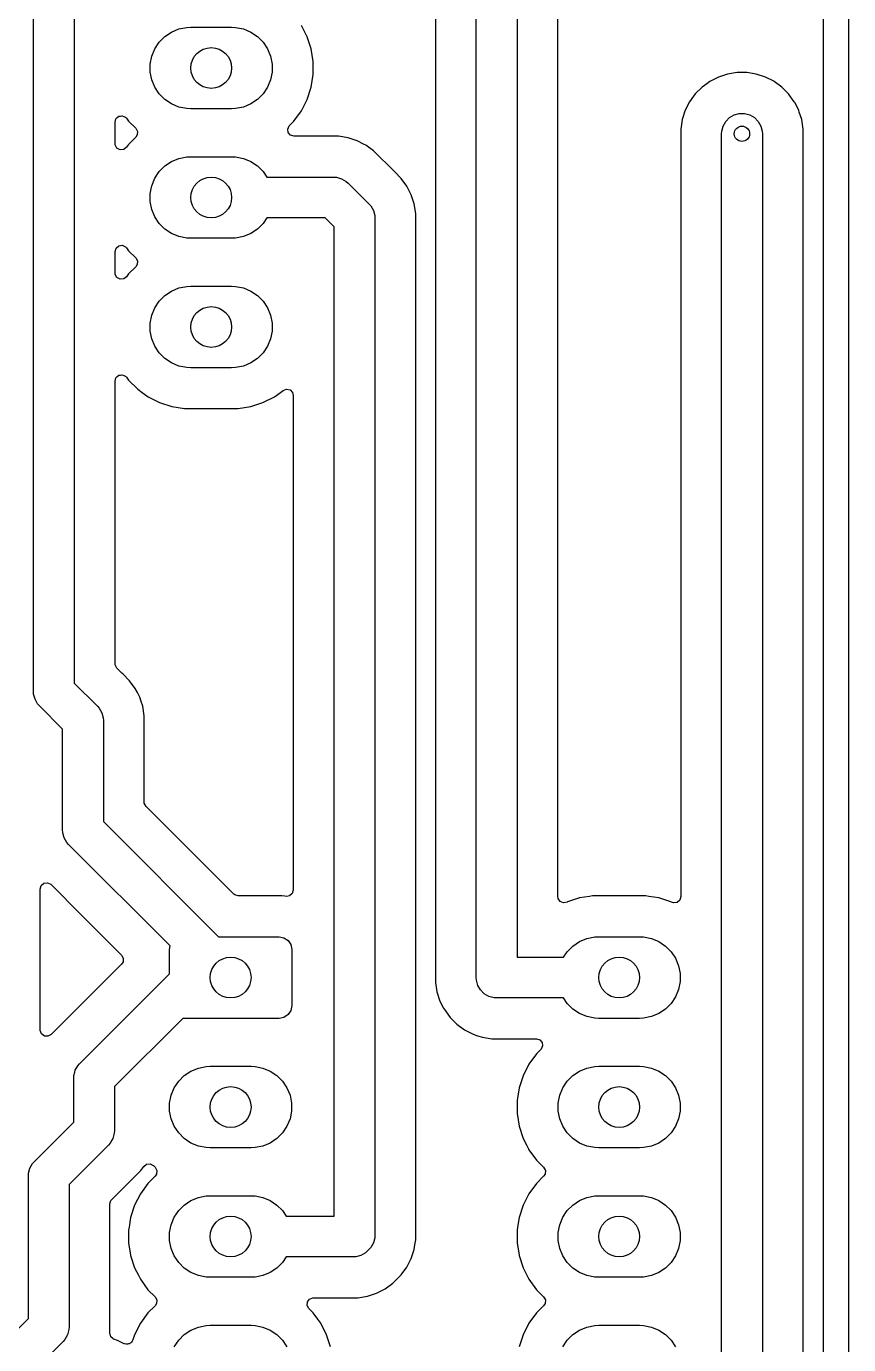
# Model space of a CAD drawing. Extents: x 44.5 to 133, y -119 to -55.5.
# Drawn here: x 116.87 to 133, y -97.66 to -71.8 of the extents above; entities that cross this region are included whole.
import ezdxf

# ---------------------------------------------------------------- set-up
doc = ezdxf.new("R2010")
doc.units = 0
doc.layers.add('BLACK', color=7, linetype='CONTINUOUS')

msp = doc.modelspace()

# ---------------------------------------------------------------- linework, layer by layer
at = {"layer": 'BLACK', "linetype": 'CONTINUOUS'}
for p, q in [((133, -55.5), (133, -119)), ((132.4995, -56.1245), (132.4995, -118.3755)), ((126.4983, -65.6566), (126.4983, -90.06)), ((127.2988, -88.869598), (127.2988, -65.562119)), ((125.6983, -90.46), (125.6983, -65.822286)), ((124.8978, -66.205226), (124.8978, -90.554486)), ((117.0135, -84.8495), (117.0135, -69.134785)), ((117.8135, -69.1134), (117.8135, -84.683814)), ((119.722883, -71.914463), (119.867772, -71.854448)), ((119.867772, -71.854448), (120.021586, -71.823852)), ((120.021586, -71.823852), (120.1, -71.82)), ((120.1, -71.82), (120.9, -71.82)), ((120.9, -71.82), (120.978414, -71.823852)), ((120.978414, -71.823852), (121.132228, -71.854448)), ((121.132228, -71.854448), (121.277117, -71.914463)), ((122.383239, -72.005616), (122.271319, -71.785962)), ((119.394463, -72.242883), (119.481592, -72.112485)), ((119.481592, -72.112485), (119.592485, -72.001592)), ((119.592485, -72.001592), (119.722883, -71.914463)), ((121.277117, -71.914463), (121.407515, -72.001592)), ((121.407515, -72.001592), (121.518408, -72.112485)), ((121.518408, -72.112485), (121.605537, -72.242883)), ((122.383239, -72.005618), (122.383239, -72.005616)), ((122.383241, -72.005621), (122.383239, -72.005618)), ((122.46109, -72.245215), (122.383241, -72.005621)), ((119.303852, -72.541586), (119.334448, -72.387772)), ((119.334448, -72.387772), (119.394463, -72.242883)), ((121.605537, -72.242883), (121.665552, -72.387772)), ((121.665552, -72.387772), (121.696148, -72.541586)), ((122.5005, -72.494038), (122.46109, -72.245215)), ((119.303852, -72.698414), (119.303852, -72.541586)), ((121.696148, -72.541586), (121.696148, -72.698414)), ((122.5005, -72.745962), (122.5005, -72.494038)), ((119.334448, -72.852228), (119.303852, -72.698414)), ((119.394463, -72.997117), (119.334448, -72.852228)), ((121.665552, -72.852228), (121.605537, -72.997117)), ((121.696148, -72.698414), (121.665552, -72.852228)), ((122.46109, -72.994785), (122.5005, -72.745962)), ((130.2789, -72.88394), (130.219619, -72.927011)), ((130.447263, -72.798154), (130.2789, -72.88394)), ((130.626981, -72.739759), (130.447263, -72.798154)), ((130.813614, -72.7102), (130.626981, -72.739759)), ((130.813619, -72.7102), (130.813614, -72.7102)), ((131.002581, -72.7102), (130.813619, -72.7102)), ((131.002586, -72.7102), (131.002581, -72.7102)), ((131.189218, -72.739759), (131.002586, -72.7102)), ((131.368936, -72.798154), (131.189218, -72.739759)), ((131.531123, -72.880793), (131.368936, -72.798154)), ((131.537299, -72.88394), (131.531123, -72.880793)), ((131.690173, -72.99501), (131.537299, -72.88394)), ((119.481592, -73.127515), (119.394463, -72.997117)), ((119.592485, -73.238408), (119.481592, -73.127515)), ((121.518408, -73.127515), (121.407515, -73.238408)), ((121.605537, -72.997117), (121.518408, -73.127515)), ((122.383241, -73.234379), (122.46109, -72.994785)), ((129.959997, -73.17324), (129.88134, -73.2815)), ((129.99241, -73.128627), (129.959997, -73.17324)), ((129.992412, -73.128625), (129.99241, -73.128627)), ((130.126024, -72.995012), (129.992412, -73.128624)), ((129.992412, -73.128624), (129.992412, -73.128625)), ((130.126025, -72.995012), (130.126024, -72.995012)), ((130.126027, -72.99501), (130.126025, -72.995012)), ((130.219619, -72.927011), (130.126027, -72.99501)), ((131.82379, -73.128627), (131.690173, -72.99501)), ((131.93486, -73.281501), (131.82379, -73.128627)), ((119.722883, -73.325537), (119.592485, -73.238408)), ((119.867772, -73.385552), (119.722883, -73.325537)), ((120.021586, -73.416148), (119.867772, -73.385552)), ((120.1, -73.42), (120.021586, -73.416148)), ((120.9, -73.42), (120.1, -73.42)), ((120.978414, -73.416148), (120.9, -73.42)), ((121.132228, -73.385552), (120.978414, -73.416148)), ((121.277117, -73.325537), (121.132228, -73.385552)), ((121.407515, -73.238408), (121.277117, -73.325537)), ((122.26887, -73.458845), (122.383241, -73.234379)), ((129.88134, -73.2815), (129.795554, -73.449863)), ((131.943716, -73.298882), (131.93486, -73.281501)), ((132.020645, -73.449863), (131.943716, -73.298882)), ((118.614, -73.679263), (118.622883, -73.649007)), ((118.614, -74.100736), (118.614, -73.679263)), ((118.622883, -73.649007), (118.630028, -73.618288)), ((118.630028, -73.618288), (118.632653, -73.615736)), ((118.632653, -73.615736), (118.633685, -73.612224)), ((118.633685, -73.612224), (118.657513, -73.591576)), ((118.657513, -73.591576), (118.680134, -73.569593)), ((118.680134, -73.569593), (118.683722, -73.568865)), ((118.683722, -73.568865), (118.686489, -73.566469)), ((118.686489, -73.566469), (118.717701, -73.561981)), ((118.717701, -73.561981), (118.748612, -73.555718)), ((118.748612, -73.555718), (118.752023, -73.557046)), ((118.752023, -73.557046), (118.755647, -73.556525)), ((118.755647, -73.556525), (118.784331, -73.569624)), ((118.784331, -73.569624), (118.813721, -73.581067)), ((118.813721, -73.581067), (118.817179, -73.584625)), ((118.817179, -73.584625), (118.819203, -73.58555)), ((118.819203, -73.58555), (118.838318, -73.606378)), ((118.838318, -73.606378), (118.879201, -73.66265)), ((118.879201, -73.66265), (119.01887, -73.802319)), ((122.054234, -73.729215), (122.120793, -73.662656)), ((122.120793, -73.662656), (122.26887, -73.458845)), ((129.737159, -73.629581), (129.7076, -73.816213)), ((129.795554, -73.449863), (129.737159, -73.629581)), ((130.538548, -73.757627), (130.590759, -73.667195)), ((130.590759, -73.667195), (130.664595, -73.593359)), ((130.664595, -73.593359), (130.755027, -73.541148)), ((130.755027, -73.541148), (130.85589, -73.514122)), ((130.85589, -73.514122), (130.96031, -73.514122)), ((130.96031, -73.514122), (131.061173, -73.541148)), ((131.061173, -73.541148), (131.151605, -73.593359)), ((131.151605, -73.593359), (131.225441, -73.667195)), ((131.225441, -73.667195), (131.277652, -73.757627)), ((132.020645, -73.449865), (132.020645, -73.449863)), ((132.020647, -73.449868), (132.020645, -73.449865)), ((132.032229, -73.485513), (132.020647, -73.449868)), ((132.07904, -73.629581), (132.032229, -73.485513)), ((132.1086, -73.816213), (132.07904, -73.629581)), ((119.01887, -73.802319), (119.052355, -73.863642)), ((119.047371, -73.933334), (119.01887, -73.977681)), ((119.052355, -73.863642), (119.047371, -73.933334)), ((122.000573, -73.817853), (122.029598, -73.754297)), ((122.010517, -73.887011), (122.000573, -73.817853)), ((122.056272, -73.939815), (122.010517, -73.887011)), ((122.029598, -73.754297), (122.03563, -73.747819)), ((122.03563, -73.747819), (122.054234, -73.729215)), ((122.123311, -73.9595), (122.056272, -73.939815)), ((129.7076, -73.816213), (129.7076, -88.872859)), ((130.5081, -73.9107), (130.511522, -73.85849)), ((130.5081, -106.414614), (130.5081, -73.9107)), ((130.511522, -73.85849), (130.538548, -73.757627)), ((131.277652, -73.757627), (131.304678, -73.85849)), ((131.304678, -73.85849), (131.3081, -73.9107)), ((131.3081, -73.9107), (131.3081, -106.5803)), ((132.1086, -106.674786), (132.1086, -73.816213)), ((118.617222, -74.128821), (118.614, -74.100736)), ((118.651579, -74.18966), (118.617222, -74.128821)), ((118.713374, -74.222266), (118.651579, -74.18966)), ((118.838318, -74.173622), (118.782988, -74.216287)), ((118.879205, -74.117345), (118.838318, -74.173622)), ((119.01887, -73.977681), (118.879205, -74.117345)), ((122.996181, -73.9595), (122.123311, -73.9595)), ((122.996186, -73.9595), (122.996181, -73.9595)), ((123.182818, -73.989059), (122.996186, -73.9595)), ((123.362536, -74.047454), (123.182818, -73.989059)), ((123.499713, -74.11735), (123.362536, -74.047454)), ((123.530899, -74.13324), (123.499713, -74.11735)), ((123.683774, -74.24431), (123.530899, -74.13324)), ((118.782988, -74.216287), (118.713374, -74.222266)), ((119.592485, -74.541592), (119.722883, -74.454463)), ((119.722883, -74.454463), (119.867772, -74.394448)), ((119.867772, -74.394448), (120.021586, -74.363852)), ((120.021586, -74.363852), (120.1, -74.36)), ((120.1, -74.36), (120.9, -74.36)), ((120.9, -74.36), (120.978414, -74.363852)), ((120.978414, -74.363852), (121.132228, -74.394448)), ((121.132228, -74.394448), (121.277117, -74.454463)), ((121.277117, -74.454463), (121.407515, -74.541592)), ((124.091673, -74.65221), (123.683774, -74.24431)), ((119.394463, -74.782883), (119.481592, -74.652485)), ((119.481592, -74.652485), (119.592485, -74.541592)), ((121.407515, -74.541592), (121.518408, -74.652485)), ((121.518408, -74.652485), (121.590247, -74.76)), ((124.22529, -74.785827), (124.091673, -74.65221)), ((119.303852, -75.081586), (119.334448, -74.927772)), ((119.334448, -74.927772), (119.394463, -74.782883)), ((121.590247, -74.76), (122.9017, -74.76)), ((122.9017, -74.76), (122.95391, -74.763422)), ((122.95391, -74.763422), (123.054774, -74.790448)), ((123.054774, -74.790448), (123.145205, -74.842659)), ((123.145205, -74.842659), (123.184543, -74.877157)), ((123.184543, -74.877157), (123.592443, -75.285057)), ((124.33636, -74.938701), (124.22529, -74.785827)), ((124.37689, -75.018247), (124.33636, -74.938701)), ((119.303852, -75.238414), (119.303852, -75.081586)), ((119.334448, -75.392228), (119.303852, -75.238414)), ((124.422145, -75.107063), (124.37689, -75.018247)), ((124.48054, -75.286781), (124.422145, -75.107063)), ((119.394463, -75.537117), (119.334448, -75.392228)), ((123.592443, -75.285057), (123.626941, -75.324395)), ((123.626941, -75.324395), (123.679152, -75.414826)), ((123.679152, -75.414826), (123.705455, -75.51299)), ((124.5101, -75.473413), (124.48054, -75.286781)), ((124.5101, -95.606586), (124.5101, -75.473413)), ((119.481592, -75.667515), (119.394463, -75.537117)), ((119.592485, -75.778408), (119.481592, -75.667515)), ((121.518408, -75.667515), (121.407515, -75.778408)), ((121.590247, -75.56), (121.518408, -75.667515)), ((122.736014, -75.56), (121.590247, -75.56)), ((122.9096, -75.733586), (122.736014, -75.56)), ((122.9096, -95.14), (122.9096, -75.733586)), ((123.705455, -75.51299), (123.706178, -75.51569)), ((123.706178, -75.51569), (123.7096, -75.5679)), ((123.7096, -75.5679), (123.7096, -95.5121)), ((119.722883, -75.865537), (119.592485, -75.778408)), ((119.867772, -75.925552), (119.722883, -75.865537)), ((120.021586, -75.956148), (119.867772, -75.925552)), ((120.1, -75.96), (120.021586, -75.956148)), ((120.9, -75.96), (120.1, -75.96)), ((120.978414, -75.956148), (120.9, -75.96)), ((121.132228, -75.925552), (120.978414, -75.956148)), ((121.277117, -75.865537), (121.132228, -75.925552)), ((121.407515, -75.778408), (121.277117, -75.865537)), ((118.614, -76.219263), (118.633685, -76.152224)), ((118.614, -76.640736), (118.614, -76.219263)), ((118.633685, -76.152224), (118.686489, -76.106469)), ((118.686489, -76.106469), (118.755647, -76.096525)), ((118.755647, -76.096525), (118.819203, -76.12555)), ((118.819203, -76.12555), (118.838318, -76.146378)), ((118.838318, -76.146378), (118.879201, -76.20265)), ((118.879201, -76.20265), (119.01887, -76.342319)), ((119.01887, -76.517681), (118.879205, -76.657345)), ((119.01887, -76.342319), (119.052355, -76.403642)), ((119.047371, -76.473334), (119.01887, -76.517681)), ((119.052355, -76.403642), (119.047371, -76.473334)), ((118.617222, -76.668821), (118.614, -76.640736)), ((118.651579, -76.72966), (118.617222, -76.668821)), ((118.713374, -76.762266), (118.651579, -76.72966)), ((118.782988, -76.756287), (118.713374, -76.762266)), ((118.838318, -76.713622), (118.782988, -76.756287)), ((118.879205, -76.657345), (118.838318, -76.713622)), ((119.592485, -77.081592), (119.722883, -76.994463)), ((119.722883, -76.994463), (119.867772, -76.934448)), ((119.867772, -76.934448), (120.021586, -76.903852)), ((120.021586, -76.903852), (120.1, -76.9)), ((120.1, -76.9), (120.9, -76.9)), ((120.9, -76.9), (120.978414, -76.903852)), ((120.978414, -76.903852), (121.132228, -76.934448)), ((121.132228, -76.934448), (121.277117, -76.994463)), ((121.277117, -76.994463), (121.407515, -77.081592)), ((119.394463, -77.322883), (119.481592, -77.192485)), ((119.481592, -77.192485), (119.592485, -77.081592)), ((121.407515, -77.081592), (121.518408, -77.192485)), ((121.518408, -77.192485), (121.605537, -77.322883)), ((119.303852, -77.621586), (119.334448, -77.467772)), ((119.334448, -77.467772), (119.394463, -77.322883)), ((121.605537, -77.322883), (121.665552, -77.467772)), ((121.665552, -77.467772), (121.696148, -77.621586)), ((119.303852, -77.778414), (119.303852, -77.621586)), ((119.334448, -77.932228), (119.303852, -77.778414)), ((121.696148, -77.778414), (121.665552, -77.932228)), ((121.696148, -77.621586), (121.696148, -77.778414)), ((119.394463, -78.077117), (119.334448, -77.932228)), ((119.481592, -78.207515), (119.394463, -78.077117)), ((121.605537, -78.077117), (121.518408, -78.207515)), ((121.665552, -77.932228), (121.605537, -78.077117)), ((119.592485, -78.318408), (119.481592, -78.207515)), ((119.722883, -78.405537), (119.592485, -78.318408)), ((121.407515, -78.318408), (121.277117, -78.405537)), ((121.518408, -78.207515), (121.407515, -78.318408)), ((119.867772, -78.465552), (119.722883, -78.405537)), ((120.021586, -78.496148), (119.867772, -78.465552)), ((120.1, -78.5), (120.021586, -78.496148)), ((120.9, -78.5), (120.1, -78.5)), ((120.978414, -78.496148), (120.9, -78.5)), ((121.132228, -78.465552), (120.978414, -78.496148)), ((121.277117, -78.405537), (121.132228, -78.465552)), ((118.614, -78.759263), (118.622883, -78.729007)), ((118.614, -84.300873), (118.614, -78.759263)), ((118.622883, -78.729007), (118.630028, -78.698288)), ((118.630028, -78.698288), (118.632653, -78.695736)), ((118.632653, -78.695736), (118.633685, -78.692224)), ((118.633685, -78.692224), (118.657513, -78.671576)), ((118.657513, -78.671576), (118.680134, -78.649593)), ((118.680134, -78.649593), (118.683722, -78.648865)), ((118.683722, -78.648865), (118.686489, -78.646469)), ((118.686489, -78.646469), (118.717701, -78.641981)), ((118.717701, -78.641981), (118.748612, -78.635718)), ((118.748612, -78.635718), (118.752023, -78.637046)), ((118.752023, -78.637046), (118.755647, -78.636525)), ((118.755647, -78.636525), (118.784331, -78.649624)), ((118.784331, -78.649624), (118.813721, -78.661067)), ((118.813721, -78.661067), (118.817179, -78.664625)), ((118.817179, -78.664625), (118.819203, -78.66555)), ((118.819203, -78.66555), (118.838318, -78.686378)), ((118.838318, -78.686378), (118.879201, -78.74265)), ((118.879201, -78.74265), (119.057345, -78.920794)), ((119.057345, -78.920794), (119.05735, -78.920798)), ((119.05735, -78.920798), (119.146214, -78.985361)), ((119.146214, -78.985361), (119.261155, -79.06887)), ((119.261155, -79.06887), (119.404184, -79.141747)), ((121.514379, -79.183241), (121.738845, -79.06887)), ((121.738845, -79.06887), (121.858072, -78.982246)), ((121.858072, -78.982246), (121.912215, -78.94291)), ((121.912215, -78.94291), (121.978021, -78.91943)), ((121.978021, -78.91943), (122.046075, -78.935255)), ((122.046075, -78.935255), (122.09477, -78.985361)), ((122.09477, -78.985361), (122.1091, -79.043228)), ((122.1091, -79.043228), (122.1091, -88.745093)), ((119.404184, -79.141747), (119.485616, -79.183239)), ((119.485616, -79.183239), (119.485618, -79.183239)), ((119.485618, -79.183239), (119.485621, -79.183241)), ((119.485621, -79.183241), (119.725215, -79.26109)), ((119.725215, -79.26109), (119.974038, -79.3005)), ((119.974038, -79.3005), (119.974039, -79.3005)), ((119.974039, -79.3005), (121.025961, -79.3005)), ((121.025961, -79.3005), (121.025962, -79.3005)), ((121.025962, -79.3005), (121.274785, -79.26109)), ((121.274785, -79.26109), (121.514379, -79.183241)), ((118.616834, -84.327231), (118.614, -84.300873)), ((118.650318, -84.388554), (118.616834, -84.327231)), ((118.748395, -84.486632), (118.650318, -84.388554)), ((118.766573, -84.50481), (118.748395, -84.486632)), ((118.90019, -84.638427), (118.766573, -84.50481)), ((117.8135, -84.683814), (118.267343, -85.137657)), ((119.01126, -84.791301), (118.90019, -84.638427)), ((119.05179, -84.870847), (119.01126, -84.791301)), ((117.016922, -84.90171), (117.0135, -84.8495)), ((117.043948, -85.002574), (117.016922, -84.90171)), ((117.096159, -85.093005), (117.043948, -85.002574)), ((119.097045, -84.959663), (119.05179, -84.870847)), ((119.097045, -84.959665), (119.097045, -84.959663)), ((119.097047, -84.959668), (119.097045, -84.959665)), ((119.124184, -85.043187), (119.097047, -84.959668)), ((119.15544, -85.139381), (119.124184, -85.043187)), ((117.130657, -85.132343), (117.096159, -85.093005)), ((117.5845, -85.586186), (117.130657, -85.132343)), ((118.267343, -85.137657), (118.301841, -85.176995)), ((118.301841, -85.176995), (118.354052, -85.267426)), ((118.354052, -85.267426), (118.381078, -85.36829)), ((119.185, -85.326013), (119.15544, -85.139381)), ((119.185, -87.015857), (119.185, -85.326013)), ((117.5845, -87.5645), (117.5845, -85.586186)), ((118.381078, -85.36829), (118.3845, -85.4205)), ((118.3845, -85.4205), (118.3845, -87.39881)), ((119.187834, -87.042217), (119.185, -87.015857)), ((119.22132, -87.10354), (119.187834, -87.042217)), ((120.94103, -88.823183), (119.22132, -87.10354)), ((117.587922, -87.61671), (117.5845, -87.5645)), ((117.587922, -87.616713), (117.587922, -87.61671)), ((117.587923, -87.616718), (117.587922, -87.616713)), ((117.596041, -87.647011), (117.587923, -87.616718)), ((117.614948, -87.717573), (117.596041, -87.647011)), ((118.3845, -87.39881), (120.645779, -89.66)), ((117.614949, -87.717575), (117.614948, -87.717573)), ((117.614951, -87.717581), (117.614949, -87.717575)), ((117.641743, -87.763984), (117.614951, -87.717581)), ((117.667159, -87.808005), (117.641743, -87.763984)), ((117.667162, -87.808008), (117.667159, -87.808005)), ((117.667164, -87.808011), (117.667162, -87.808008)), ((117.701663, -87.847348), (117.667164, -87.808011)), ((119.694001, -89.839608), (117.701663, -87.847348)), ((117.1465, -88.723616), (117.166185, -88.656577)), ((117.166185, -88.656577), (117.218989, -88.610822)), ((117.218989, -88.610822), (117.288147, -88.600878)), ((117.288147, -88.600878), (117.351703, -88.629903)), ((117.351703, -88.629903), (117.358165, -88.635919)), ((117.358165, -88.635919), (117.951369, -89.2291)), ((117.1465, -91.490873), (117.1465, -88.723616)), ((120.961671, -88.839815), (120.94103, -88.823183)), ((121.02871, -88.8595), (120.961671, -88.839815)), ((121.881605, -88.8595), (121.02871, -88.8595)), ((121.881608, -88.8595), (121.881605, -88.8595)), ((121.944235, -88.865668), (121.881608, -88.8595)), ((121.972946, -88.868496), (121.944235, -88.865668)), ((122.036611, -88.857887), (121.972946, -88.868496)), ((122.089415, -88.812132), (122.036611, -88.857887)), ((122.1091, -88.745093), (122.089415, -88.812132)), ((127.305425, -88.909588), (127.2988, -88.869598)), ((127.345678, -88.966697), (127.305425, -88.909588)), ((127.72521, -88.89891), (127.485621, -88.976758)), ((127.725213, -88.89891), (127.72521, -88.89891)), ((127.91724, -88.868496), (127.725213, -88.89891)), ((127.974038, -88.8595), (127.91724, -88.868496)), ((129.025962, -88.8595), (127.974038, -88.8595)), ((129.08276, -88.868496), (129.025962, -88.8595)), ((129.274787, -88.89891), (129.08276, -88.868496)), ((129.514378, -88.976758), (129.274787, -88.89891)), ((129.687915, -88.939898), (129.635111, -88.985653)), ((129.7076, -88.872859), (129.687915, -88.939898)), ((127.410416, -88.992978), (127.345678, -88.966697)), ((127.479087, -88.980087), (127.410416, -88.992978)), ((127.485621, -88.976758), (127.479087, -88.980087)), ((129.514381, -88.976759), (129.514378, -88.976758)), ((129.52731, -88.983346), (129.514381, -88.976759)), ((129.565953, -88.995597), (129.52731, -88.983346)), ((129.635111, -88.985653), (129.565953, -88.995597)), ((117.951369, -89.2291), (118.741834, -90.019535)), ((120.645779, -89.66), (121.83, -89.66)), ((121.83, -89.66), (121.925671, -89.67903)), ((121.925671, -89.67903), (122.006777, -89.733223)), ((127.722883, -89.754463), (127.867772, -89.694448)), ((127.867772, -89.694448), (128.021586, -89.663852)), ((128.021586, -89.663852), (128.1, -89.66)), ((128.1, -89.66), (128.9, -89.66)), ((128.9, -89.66), (128.978414, -89.663852)), ((128.978414, -89.663852), (129.132228, -89.694448)), ((129.132228, -89.694448), (129.277117, -89.754463)), ((119.68, -89.91), (119.694001, -89.839608)), ((119.68, -90.388814), (119.68, -89.91)), ((122.006777, -89.733223), (122.06097, -89.814329)), ((122.06097, -89.814329), (122.08, -89.91)), ((122.08, -89.91), (122.08, -91.01)), ((127.409753, -90.06), (127.481592, -89.952485)), ((127.481592, -89.952485), (127.592485, -89.841592)), ((127.592485, -89.841592), (127.722883, -89.754463)), ((129.277117, -89.754463), (129.407515, -89.841592)), ((129.407515, -89.841592), (129.518408, -89.952485)), ((129.518408, -89.952485), (129.605537, -90.082883)), ((118.741835, -90.194899), (117.358181, -91.578554)), ((118.741834, -90.019535), (118.77532, -90.080858)), ((118.770337, -90.150549), (118.741835, -90.194899)), ((118.77532, -90.080858), (118.770337, -90.150549)), ((126.4983, -90.06), (127.409753, -90.06)), ((129.605537, -90.082883), (129.665552, -90.227772)), ((129.665552, -90.227772), (129.696148, -90.381586)), ((117.919457, -92.149357), (119.68, -90.388814)), ((125.701722, -90.51221), (125.6983, -90.46)), ((129.696148, -90.381586), (129.696148, -90.538414)), ((124.8978, -90.554486), (124.927359, -90.741118)), ((124.927359, -90.741118), (124.985754, -90.920836)), ((125.728748, -90.613073), (125.701722, -90.51221)), ((125.780959, -90.703505), (125.728748, -90.613073)), ((125.854795, -90.777341), (125.780959, -90.703505)), ((129.665552, -90.692228), (129.605537, -90.837117)), ((129.696148, -90.538414), (129.665552, -90.692228)), ((122.08, -91.01), (122.06097, -91.105671)), ((124.985754, -90.920836), (125.056756, -91.060184)), ((125.945227, -90.829552), (125.854795, -90.777341)), ((126.04609, -90.856578), (125.945227, -90.829552)), ((126.0983, -90.86), (126.04609, -90.856578)), ((127.409753, -90.86), (126.0983, -90.86)), ((127.481592, -90.967515), (127.409753, -90.86)), ((127.592485, -91.078408), (127.481592, -90.967515)), ((129.518408, -90.967515), (129.407515, -91.078408)), ((129.605537, -90.837117), (129.518408, -90.967515)), ((119.940185, -91.26), (118.6023, -92.597885)), ((121.83, -91.26), (119.940185, -91.26)), ((121.925671, -91.24097), (121.83, -91.26)), ((122.006777, -91.186777), (121.925671, -91.24097)), ((122.06097, -91.105671), (122.006777, -91.186777)), ((125.056756, -91.060184), (125.07154, -91.089199)), ((125.07154, -91.089199), (125.18261, -91.242073)), ((125.18261, -91.242073), (125.316227, -91.37569)), ((127.722883, -91.165537), (127.592485, -91.078408)), ((127.867772, -91.225552), (127.722883, -91.165537)), ((128.021586, -91.256148), (127.867772, -91.225552)), ((128.1, -91.26), (128.021586, -91.256148)), ((128.9, -91.26), (128.1, -91.26)), ((128.978414, -91.256148), (128.9, -91.26)), ((129.132228, -91.225552), (128.978414, -91.256148)), ((129.277117, -91.165537), (129.132228, -91.225552)), ((129.407515, -91.078408), (129.277117, -91.165537)), ((117.146816, -91.499719), (117.1465, -91.490873)), ((117.171233, -91.565183), (117.146816, -91.499719)), ((125.316227, -91.37569), (125.469101, -91.48676)), ((125.469101, -91.48676), (125.521803, -91.513613)), ((125.521803, -91.513613), (125.637463, -91.572545)), ((117.227166, -91.607055), (117.171233, -91.565183)), ((117.296858, -91.612039), (117.227166, -91.607055)), ((117.358181, -91.578554), (117.296858, -91.612039)), ((125.637463, -91.572545), (125.637465, -91.572545)), ((125.637465, -91.572545), (125.637468, -91.572547)), ((125.637468, -91.572547), (125.723498, -91.6005)), ((125.723498, -91.6005), (125.817181, -91.63094)), ((125.817181, -91.63094), (126.003814, -91.6605)), ((126.003814, -91.6605), (126.003819, -91.6605)), ((126.003819, -91.6605), (126.876689, -91.6605)), ((126.876689, -91.6605), (126.943728, -91.680185)), ((126.943728, -91.680185), (126.989483, -91.732989)), ((126.989483, -91.732989), (126.999427, -91.802147)), ((126.879201, -91.95735), (126.731132, -92.161151)), ((126.879205, -91.957345), (126.879201, -91.95735)), ((126.96437, -91.872181), (126.879205, -91.957345)), ((126.970402, -91.865703), (126.96437, -91.872181)), ((126.999427, -91.802147), (126.970402, -91.865703)), ((117.823555, -92.313436), (117.832748, -92.279126)), ((117.832748, -92.279126), (117.884959, -92.188695)), ((117.884959, -92.188695), (117.919457, -92.149357)), ((119.972485, -92.381592), (120.102883, -92.294463)), ((120.102883, -92.294463), (120.247772, -92.234448)), ((120.247772, -92.234448), (120.401586, -92.203852)), ((120.401586, -92.203852), (120.48, -92.2)), ((120.48, -92.2), (121.28, -92.2)), ((121.28, -92.2), (121.358414, -92.203852)), ((121.358414, -92.203852), (121.512228, -92.234448)), ((121.512228, -92.234448), (121.657117, -92.294463)), ((121.657117, -92.294463), (121.787515, -92.381592)), ((126.731132, -92.161151), (126.61676, -92.385616)), ((127.592485, -92.381592), (127.722883, -92.294463)), ((127.722883, -92.294463), (127.867772, -92.234448)), ((127.867772, -92.234448), (128.021586, -92.203852)), ((128.021586, -92.203852), (128.1, -92.2)), ((128.1, -92.2), (128.9, -92.2)), ((128.9, -92.2), (128.978414, -92.203852)), ((128.978414, -92.203852), (129.132228, -92.234448)), ((129.132228, -92.234448), (129.277117, -92.294463)), ((129.277117, -92.294463), (129.407515, -92.381592)), ((117.8023, -92.4322), (117.805722, -92.37999)), ((117.8023, -93.297114), (117.8023, -92.4322)), ((117.805722, -92.37999), (117.823555, -92.313436)), ((119.774463, -92.622883), (119.861592, -92.492485)), ((119.861592, -92.492485), (119.972485, -92.381592)), ((121.787515, -92.381592), (121.898408, -92.492485)), ((121.898408, -92.492485), (121.985537, -92.622883)), ((126.61676, -92.385616), (126.53891, -92.625214)), ((127.394463, -92.622883), (127.481592, -92.492485)), ((127.481592, -92.492485), (127.592485, -92.381592)), ((129.407515, -92.381592), (129.518408, -92.492485)), ((129.518408, -92.492485), (129.605537, -92.622883)), ((118.6023, -92.597885), (118.6023, -93.4628)), ((119.683852, -92.921586), (119.714448, -92.767772)), ((119.714448, -92.767772), (119.774463, -92.622883)), ((121.985537, -92.622883), (122.045552, -92.767772)), ((122.045552, -92.767772), (122.076148, -92.921586)), ((126.53891, -92.625214), (126.506654, -92.828869)), ((127.303852, -92.921586), (127.334448, -92.767772)), ((127.334448, -92.767772), (127.394463, -92.622883)), ((129.605537, -92.622883), (129.665552, -92.767772)), ((129.665552, -92.767772), (129.696148, -92.921586)), ((119.683852, -93.078414), (119.683852, -92.921586)), ((119.714448, -93.232228), (119.683852, -93.078414)), ((122.076148, -93.078414), (122.045552, -93.232228)), ((122.076148, -92.921586), (122.076148, -93.078414)), ((126.506654, -92.828869), (126.4995, -92.874038)), ((126.4995, -92.874038), (126.4995, -93.125962)), ((127.303852, -93.078414), (127.303852, -92.921586)), ((127.334448, -93.232228), (127.303852, -93.078414)), ((129.696148, -93.078414), (129.665552, -93.232228)), ((129.696148, -92.921586), (129.696148, -93.078414)), ((117.031257, -94.068157), (117.8023, -93.297114)), ((119.774463, -93.377117), (119.714448, -93.232228)), ((122.045552, -93.232228), (121.985537, -93.377117)), ((126.4995, -93.125962), (126.519237, -93.250574)), ((126.519237, -93.250574), (126.53891, -93.374785)), ((127.394463, -93.377117), (127.334448, -93.232228)), ((129.665552, -93.232228), (129.605537, -93.377117)), ((118.598878, -93.51501), (118.571852, -93.615873)), ((118.6023, -93.4628), (118.598878, -93.51501)), ((119.861592, -93.507515), (119.774463, -93.377117)), ((119.972485, -93.618408), (119.861592, -93.507515)), ((121.898408, -93.507515), (121.787515, -93.618408)), ((121.985537, -93.377117), (121.898408, -93.507515)), ((126.53891, -93.374785), (126.61676, -93.614383)), ((127.481592, -93.507515), (127.394463, -93.377117)), ((127.592485, -93.618408), (127.481592, -93.507515)), ((129.518408, -93.507515), (129.407515, -93.618408)), ((129.605537, -93.377117), (129.518408, -93.507515)), ((118.485142, -93.745643), (117.7141, -94.516685)), ((118.519641, -93.706305), (118.485142, -93.745643)), ((118.552695, -93.649053), (118.519641, -93.706305)), ((118.571852, -93.615873), (118.552695, -93.649053)), ((120.102883, -93.705537), (119.972485, -93.618408)), ((120.247772, -93.765552), (120.102883, -93.705537)), ((120.401586, -93.796148), (120.247772, -93.765552)), ((120.48, -93.8), (120.401586, -93.796148)), ((121.28, -93.8), (120.48, -93.8)), ((121.358414, -93.796148), (121.28, -93.8)), ((121.512228, -93.765552), (121.358414, -93.796148)), ((121.657117, -93.705537), (121.512228, -93.765552)), ((121.787515, -93.618408), (121.657117, -93.705537)), ((126.61676, -93.614383), (126.689579, -93.757296)), ((126.689579, -93.757296), (126.72166, -93.82026)), ((126.72166, -93.82026), (126.731132, -93.838848)), ((126.731132, -93.838848), (126.879201, -94.042649)), ((127.722883, -93.705537), (127.592485, -93.618408)), ((127.867772, -93.765552), (127.722883, -93.705537)), ((128.021586, -93.796148), (127.867772, -93.765552)), ((128.1, -93.8), (128.021586, -93.796148)), ((128.9, -93.8), (128.1, -93.8)), ((128.978414, -93.796148), (128.9, -93.8)), ((129.132228, -93.765552), (128.978414, -93.796148)), ((129.277117, -93.705537), (129.132228, -93.765552)), ((129.407515, -93.618408), (129.277117, -93.705537)), ((116.944548, -94.197926), (116.996759, -94.107495)), ((116.996759, -94.107495), (117.031257, -94.068157)), ((119.232501, -94.12075), (119.302115, -94.114771)), ((119.302115, -94.114771), (119.36391, -94.147376)), ((126.879201, -94.042649), (126.879205, -94.042654)), ((126.879205, -94.042654), (127.01887, -94.182319)), ((116.9141, -94.351), (116.917522, -94.29879)), ((116.9141, -97.147814), (116.9141, -94.351)), ((116.917522, -94.29879), (116.944548, -94.197927)), ((116.944548, -94.197927), (116.944548, -94.197926)), ((118.832609, -94.530255), (119.11799, -94.244874)), ((119.11799, -94.244874), (119.177175, -94.163412)), ((119.177175, -94.163412), (119.232501, -94.12075)), ((119.39887, -94.357681), (119.259205, -94.497345)), ((119.36391, -94.147376), (119.365171, -94.14862)), ((119.365171, -94.14862), (119.39887, -94.182319)), ((119.39887, -94.182319), (119.432355, -94.243642)), ((119.427371, -94.313334), (119.39887, -94.357681)), ((119.432355, -94.243642), (119.427371, -94.313334)), ((127.01887, -94.357681), (126.879205, -94.497345)), ((127.01887, -94.182319), (127.052355, -94.243642)), ((127.047371, -94.313334), (127.01887, -94.357681)), ((127.052355, -94.243642), (127.047371, -94.313334)), ((117.7141, -94.516685), (117.7141, -97.3135)), ((118.550919, -94.811945), (118.832609, -94.530255)), ((119.259201, -94.49735), (119.111132, -94.701151)), ((119.259205, -94.497345), (119.259201, -94.49735)), ((126.879201, -94.49735), (126.731132, -94.701151)), ((126.879205, -94.497345), (126.879201, -94.49735)), ((118.5146, -94.899626), (118.534285, -94.832587)), ((118.534285, -94.832587), (118.550919, -94.811945)), ((119.111132, -94.701151), (118.99676, -94.925616)), ((119.972485, -94.921592), (120.102883, -94.834463)), ((120.102883, -94.834463), (120.247772, -94.774448)), ((120.247772, -94.774448), (120.401586, -94.743852)), ((120.401586, -94.743852), (120.48, -94.74)), ((120.48, -94.74), (121.28, -94.74)), ((121.28, -94.74), (121.358414, -94.743852)), ((121.358414, -94.743852), (121.512228, -94.774448)), ((121.512228, -94.774448), (121.657117, -94.834463)), ((121.657117, -94.834463), (121.787515, -94.921592)), ((126.731132, -94.701151), (126.61676, -94.925616)), ((127.592485, -94.921592), (127.722883, -94.834463)), ((127.722883, -94.834463), (127.867772, -94.774448)), ((127.867772, -94.774448), (128.021586, -94.743852)), ((128.021586, -94.743852), (128.1, -94.74)), ((128.1, -94.74), (128.9, -94.74)), ((128.9, -94.74), (128.978414, -94.743852)), ((128.978414, -94.743852), (129.132228, -94.774448)), ((129.132228, -94.774448), (129.277117, -94.834463)), ((129.277117, -94.834463), (129.407515, -94.921592)), ((118.5146, -97.219019), (118.5146, -94.899626)), ((118.99676, -94.925616), (118.91891, -95.165214)), ((119.774463, -95.162883), (119.861592, -95.032485)), ((119.861592, -95.032485), (119.972485, -94.921592)), ((121.787515, -94.921592), (121.898408, -95.032485)), ((121.898408, -95.032485), (121.970247, -95.14)), ((121.970247, -95.14), (122.9096, -95.14)), ((126.61676, -94.925616), (126.53891, -95.165214)), ((127.394463, -95.162883), (127.481592, -95.032485)), ((127.481592, -95.032485), (127.592485, -94.921592)), ((129.407515, -94.921592), (129.518408, -95.032485)), ((129.518408, -95.032485), (129.605537, -95.162883)), ((118.888426, -95.357681), (118.8795, -95.414038)), ((118.91891, -95.165214), (118.888426, -95.357681)), ((119.683852, -95.461586), (119.714448, -95.307772)), ((119.714448, -95.307772), (119.774463, -95.162883)), ((126.508426, -95.357681), (126.4995, -95.414038)), ((126.53891, -95.165214), (126.508426, -95.357681)), ((127.303852, -95.461586), (127.334448, -95.307772)), ((127.334448, -95.307772), (127.394463, -95.162883)), ((129.605537, -95.162883), (129.665552, -95.307772)), ((129.665552, -95.307772), (129.696148, -95.461586)), ((118.8795, -95.414038), (118.8795, -95.665962)), ((118.8795, -95.665962), (118.917736, -95.907374)), ((119.683852, -95.618414), (119.683852, -95.461586)), ((119.714448, -95.772228), (119.683852, -95.618414)), ((123.679152, -95.665173), (123.626941, -95.755605)), ((123.706178, -95.56431), (123.679152, -95.665173)), ((123.7096, -95.5121), (123.706178, -95.56431)), ((124.494601, -95.704439), (124.5101, -95.606586)), ((126.4995, -95.414038), (126.4995, -95.665962)), ((126.4995, -95.665962), (126.537736, -95.907374)), ((127.303852, -95.618414), (127.303852, -95.461586)), ((127.334448, -95.772228), (127.303852, -95.618414)), ((129.696148, -95.618414), (129.665552, -95.772228)), ((129.696148, -95.461586), (129.696148, -95.618414)), ((118.917736, -95.907374), (118.91891, -95.914785)), ((118.91891, -95.914785), (118.99676, -96.154383)), ((119.774463, -95.917117), (119.714448, -95.772228)), ((119.861592, -96.047515), (119.774463, -95.917117)), ((123.434774, -95.909552), (123.33391, -95.936578)), ((123.525205, -95.857341), (123.434774, -95.909552)), ((123.564543, -95.822843), (123.525205, -95.857341)), ((123.592443, -95.794942), (123.564543, -95.822843)), ((123.626941, -95.755605), (123.592443, -95.794942)), ((124.422147, -95.972932), (124.48054, -95.793218)), ((124.48054, -95.793218), (124.494601, -95.704439)), ((126.537736, -95.907374), (126.53891, -95.914785)), ((126.53891, -95.914785), (126.61676, -96.154383)), ((127.394463, -95.917117), (127.334448, -95.772228)), ((127.481592, -96.047515), (127.394463, -95.917117)), ((129.605537, -95.917117), (129.518408, -96.047515)), ((129.665552, -95.772228), (129.605537, -95.917117)), ((118.99676, -96.154383), (119.071361, -96.300793)), ((119.972485, -96.158408), (119.861592, -96.047515)), ((120.102883, -96.245537), (119.972485, -96.158408)), ((121.787515, -96.158408), (121.657117, -96.245537)), ((121.898408, -96.047515), (121.787515, -96.158408)), ((121.970247, -95.94), (121.898408, -96.047515)), ((123.2817, -95.94), (121.970247, -95.94)), ((123.33391, -95.936578), (123.2817, -95.94)), ((124.22529, -96.294173), (124.33636, -96.141299)), ((124.33636, -96.141299), (124.422147, -95.972932)), ((126.61676, -96.154383), (126.691361, -96.300793)), ((127.592485, -96.158408), (127.481592, -96.047515)), ((127.722883, -96.245537), (127.592485, -96.158408)), ((129.407515, -96.158408), (129.277117, -96.245537)), ((129.518408, -96.047515), (129.407515, -96.158408)), ((119.071361, -96.300793), (119.090743, -96.338834)), ((119.090743, -96.338834), (119.111132, -96.378848)), ((119.111132, -96.378848), (119.259201, -96.582649)), ((120.247772, -96.305552), (120.102883, -96.245537)), ((120.401586, -96.336148), (120.247772, -96.305552)), ((120.48, -96.34), (120.401586, -96.336148)), ((121.28, -96.34), (120.48, -96.34)), ((121.358414, -96.336148), (121.28, -96.34)), ((121.512228, -96.305552), (121.358414, -96.336148)), ((121.657117, -96.245537), (121.512228, -96.305552)), ((124.063774, -96.45569), (124.22529, -96.294173)), ((126.691361, -96.300793), (126.710743, -96.338834)), ((126.710743, -96.338834), (126.731132, -96.378848)), ((126.731132, -96.378848), (126.879201, -96.582649)), ((127.867772, -96.305552), (127.722883, -96.245537)), ((128.021586, -96.336148), (127.867772, -96.305552)), ((128.1, -96.34), (128.021586, -96.336148)), ((128.9, -96.34), (128.1, -96.34)), ((128.978414, -96.336148), (128.9, -96.34)), ((129.132228, -96.305552), (128.978414, -96.336148)), ((129.277117, -96.245537), (129.132228, -96.305552)), ((119.259201, -96.582649), (119.259205, -96.582654)), ((119.259205, -96.582654), (119.39887, -96.722319)), ((123.562818, -96.71094), (123.583223, -96.70431)), ((123.583223, -96.70431), (123.742532, -96.652547)), ((123.742532, -96.652547), (123.910899, -96.56676)), ((123.910899, -96.56676), (124.063774, -96.45569)), ((126.879201, -96.582649), (126.879205, -96.582654)), ((126.879205, -96.582654), (127.01887, -96.722319)), ((119.39887, -96.897681), (119.259205, -97.037345)), ((119.39887, -96.722319), (119.432355, -96.783642)), ((119.427371, -96.853334), (119.39887, -96.897681)), ((119.432355, -96.783642), (119.427371, -96.853334)), ((122.382145, -96.890858), (122.387129, -96.821166)), ((122.41563, -96.952181), (122.382145, -96.890858)), ((122.387129, -96.821166), (122.429001, -96.765233)), ((122.500794, -97.037345), (122.41563, -96.952181)), ((122.429001, -96.765233), (122.494465, -96.740816)), ((122.494465, -96.740816), (122.503311, -96.7405)), ((122.503311, -96.7405), (123.376186, -96.7405)), ((123.376186, -96.7405), (123.562818, -96.71094)), ((127.01887, -96.897681), (126.879205, -97.037345)), ((127.01887, -96.722319), (127.052355, -96.783642)), ((127.047371, -96.853334), (127.01887, -96.897681)), ((127.052355, -96.783642), (127.047371, -96.853334)), ((116.319257, -97.742657), (116.9141, -97.147814)), ((118.5146, -97.407982), (118.5146, -97.219019)), ((119.259201, -97.03735), (119.111132, -97.241151)), ((119.259205, -97.037345), (119.259201, -97.03735)), ((122.500798, -97.03735), (122.500794, -97.037345)), ((122.589303, -97.159168), (122.500798, -97.03735)), ((122.64887, -97.241155), (122.589303, -97.159168)), ((126.879201, -97.03735), (126.731132, -97.241151)), ((126.879205, -97.037345), (126.879201, -97.03735)), ((117.683652, -97.466574), (117.631441, -97.557005)), ((117.710678, -97.36571), (117.683652, -97.466574)), ((117.7141, -97.3135), (117.710678, -97.36571)), ((118.511615, -97.438137), (118.512773, -97.434007)), ((118.512615, -97.441396), (118.511615, -97.438137)), ((118.512414, -97.450773), (118.512615, -97.441396)), ((118.523645, -97.477349), (118.512414, -97.450773)), ((118.512773, -97.434007), (118.513132, -97.417244)), ((118.513132, -97.417244), (118.5146, -97.407982)), ((118.532108, -97.504934), (118.523645, -97.477349)), ((118.99676, -97.465616), (118.963552, -97.567821)), ((119.111132, -97.241151), (118.99676, -97.465616)), ((119.861592, -97.572485), (119.972485, -97.461592)), ((119.972485, -97.461592), (120.102883, -97.374463)), ((120.102883, -97.374463), (120.247772, -97.314448)), ((120.247772, -97.314448), (120.401586, -97.283852)), ((120.401586, -97.283852), (120.48, -97.28)), ((120.48, -97.28), (121.28, -97.28)), ((121.28, -97.28), (121.358414, -97.283852)), ((121.358414, -97.283852), (121.512228, -97.314448)), ((121.512228, -97.314448), (121.657117, -97.374463)), ((121.657117, -97.374463), (121.787515, -97.461592)), ((121.787515, -97.461592), (121.898408, -97.572485)), ((122.655898, -97.254949), (122.64887, -97.241155)), ((122.763239, -97.465616), (122.655898, -97.254949)), ((122.763239, -97.465618), (122.763239, -97.465616)), ((122.763241, -97.465621), (122.763239, -97.465618)), ((122.84109, -97.705215), (122.763241, -97.465621)), ((126.61676, -97.465616), (126.53891, -97.705214)), ((126.731132, -97.241151), (126.61676, -97.465616)), ((127.481592, -97.572485), (127.592485, -97.461592)), ((127.592485, -97.461592), (127.722883, -97.374463)), ((127.722883, -97.374463), (127.867772, -97.314448)), ((127.867772, -97.314448), (128.021586, -97.283852)), ((128.021586, -97.283852), (128.1, -97.28)), ((128.1, -97.28), (128.9, -97.28)), ((128.9, -97.28), (128.978414, -97.283852)), ((128.978414, -97.283852), (129.132228, -97.314448)), ((129.132228, -97.314448), (129.277117, -97.374463)), ((129.277117, -97.374463), (129.407515, -97.461592)), ((129.407515, -97.461592), (129.518408, -97.572485)), ((117.596943, -97.596343), (117.0021, -98.191186)), ((117.631441, -97.557005), (117.596943, -97.596343)), ((118.537078, -97.509137), (118.532108, -97.504934)), ((118.539612, -97.515132), (118.537078, -97.509137)), ((118.563426, -97.531416), (118.539612, -97.515132)), ((118.58546, -97.550048), (118.563426, -97.531416)), ((118.591259, -97.552612), (118.58546, -97.550048)), ((118.664632, -97.576453), (118.591259, -97.552612)), ((118.792347, -97.641527), (118.664632, -97.576453)), ((118.795475, -97.64291), (118.792347, -97.641527)), ((118.801888, -97.643886), (118.795475, -97.64291)), ((118.829458, -97.652444), (118.801888, -97.643886)), ((118.843603, -97.650235), (118.829458, -97.652444)), ((118.859755, -97.652694), (118.843603, -97.650235)), ((118.878444, -97.644795), (118.859755, -97.652694)), ((118.898491, -97.641666), (118.878444, -97.644795)), ((118.909971, -97.631472), (118.898491, -97.641666)), ((118.924114, -97.625496), (118.909971, -97.631472)), ((118.935566, -97.608747), (118.924114, -97.625496)), ((118.950738, -97.595277), (118.935566, -97.608747)), ((118.954885, -97.580495), (118.950738, -97.595277)), ((118.963552, -97.567821), (118.954885, -97.580495)), ((119.774463, -97.702883), (119.861592, -97.572485)), ((121.898408, -97.572485), (121.985537, -97.702883)), ((127.394463, -97.702883), (127.481592, -97.572485)), ((129.518408, -97.572485), (129.605537, -97.702883))]:
    msp.add_line(p, q, dxfattribs=at)
at = {"layer": 'BLACK'}
for centre, radius in [((120.5, -72.62), 0.4), ((130.9081, -73.9107), 0.15), ((120.5, -75.16), 0.4), ((120.5, -77.7), 0.4), ((120.88, -90.46), 0.4), ((128.5, -90.46), 0.4), ((120.88, -93), 0.4), ((128.5, -93), 0.4), ((120.88, -95.54), 0.4), ((128.5, -95.54), 0.4)]:
    msp.add_circle(centre, radius, dxfattribs=at)
at = {"layer": 'WHITE'}
for centre, radius in [((120.5, -72.62), 0.4), ((130.9081, -73.9107), 0.15), ((120.5, -75.16), 0.4), ((120.5, -77.7), 0.4), ((120.88, -90.46), 0.4), ((128.5, -90.46), 0.4), ((120.88, -93), 0.4), ((128.5, -93), 0.4), ((120.88, -95.54), 0.4), ((128.5, -95.54), 0.4)]:
    msp.add_circle(centre, radius, dxfattribs=at)

doc.saveas('drawing.dxf')
